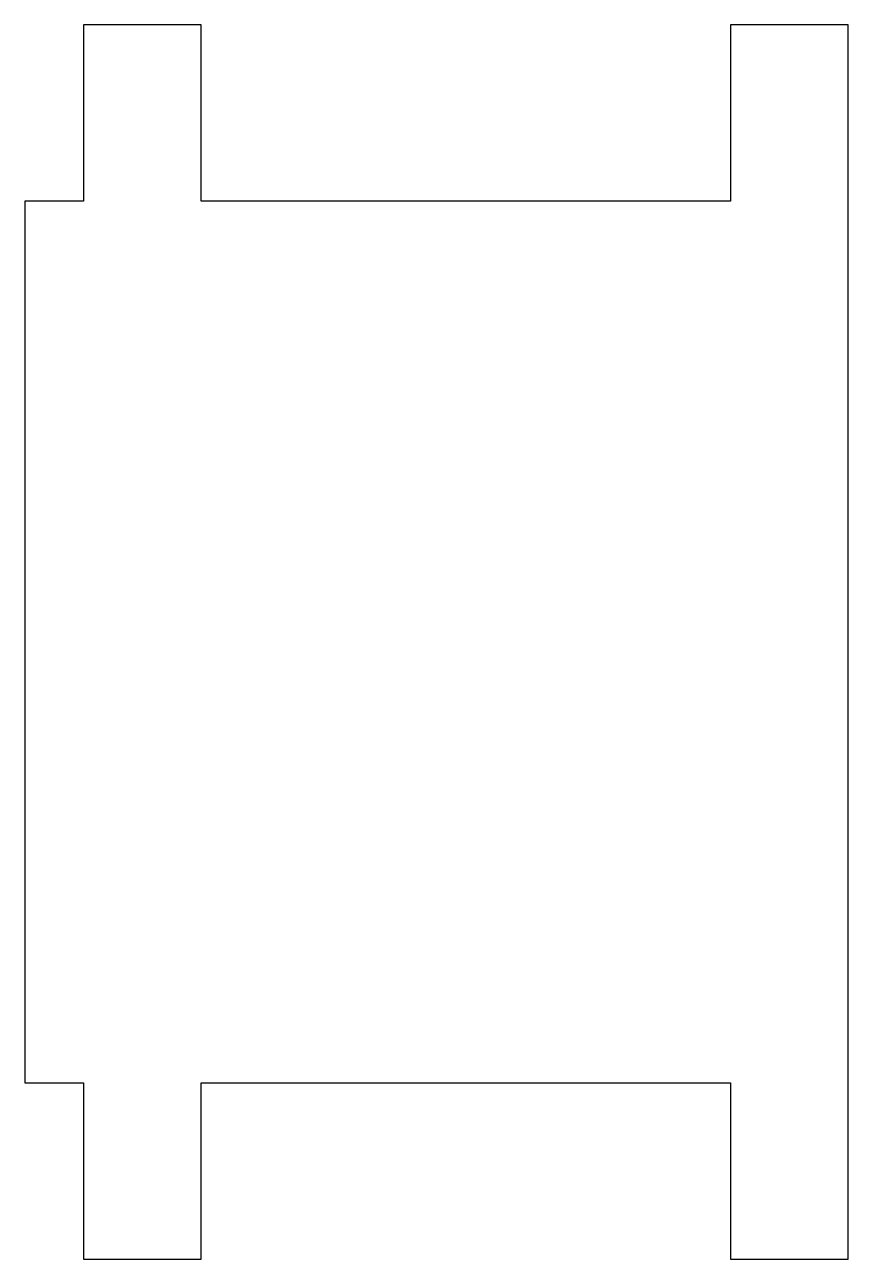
# Model space of a CAD drawing. Header units: millimetres. Extents: x -35 to 35, y -105 to 0.
import ezdxf

# ---------------------------------------------------------------- set-up
doc = ezdxf.new("R2010")
doc.units = ezdxf.units.MM
doc.layers.get('0').update_dxf_attribs({"linetype": 'CONTINUOUS'})

msp = doc.modelspace()

# ---------------------------------------------------------------- linework, layer by layer
msp.add_lwpolyline([(-20, -15), (-20, 0), (-30, 0), (-30, -15), (-35, -15), (-35, -90), (-30, -90), (-30, -105), (-20, -105), (-20, -90), (25, -90), (25, -105), (35, -105), (35, 0), (25, 0), (25, -15)], close=True)

doc.saveas('drawing.dxf')
